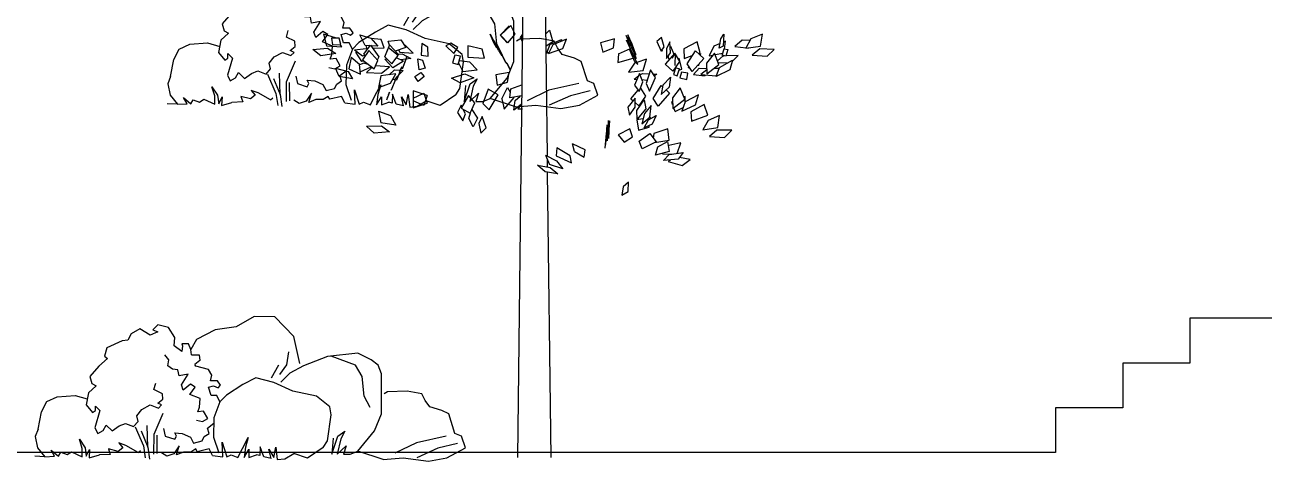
# Model space of a CAD drawing. Header units: inches. Extents: x -1482 to -895, y -39 to 122.
# Drawn here: x -1407.84 to -1402.31, y 67.02 to 68.97 of the extents above; entities that cross this region are included whole.
import ezdxf

# ---------------------------------------------------------------- set-up
doc = ezdxf.new("R2010")
doc.units = ezdxf.units.IN
doc.header["$MEASUREMENT"] = 0
doc.layers.add('A-Elevation 1', color=132, linetype='Continuous')
doc.layers.add('A-Elevation 3', color=41, linetype='Continuous')

# ---------------------------------------------------------------- blocks, each defined once
blk = doc.blocks.new('ET3')
at = {"layer": 'A-Elevation 1', "color": 41}
for p, q in [((0.066, 2.668), (0.037, 5.187)), ((-0.146, 4.541), (-0.2, 0)), ((0.1, 0), (0.067, 2.525))]:
    blk.add_line(p, q, dxfattribs=at)
at = {"layer": 'A-Elevation 1', "color": 92}
for p, q in [((-1.918, 3.746), (-1.892, 3.644)), ((-1.81, 3.714), (-1.918, 3.746)), ((-1.595, 3.741), (-1.499, 3.712)), ((-1.549, 3.647), (-1.595, 3.741)), ((-0.442, 3.748), (-0.421, 3.708)), ((-0.407, 3.67), (-0.442, 3.748)), ((-0.351, 3.738), (-0.274, 3.822)), ((-0.291, 3.67), (-0.351, 3.738)), ((-0.257, 3.824), (-0.348, 3.737)), ((-0.348, 3.737), (-0.285, 3.67)), ((-0.285, 3.67), (-0.22, 3.746)), ((-0.274, 3.822), (-0.271, 3.811)), ((-0.22, 3.746), (-0.257, 3.824)), ((-0.155, 3.746), (-0.174, 3.719)), ((0.052, 3.75), (0.084, 3.782)), ((0.055, 3.752), (0.052, 3.759)), ((0.084, 3.782), (0.114, 3.68)), ((0.804, 3.638), (0.763, 3.736)), ((0.797, 3.683), (0.763, 3.736)), ((0.778, 3.741), (0.811, 3.646)), ((0.818, 3.66), (0.778, 3.741)), ((1.602, 3.706), (1.63, 3.746)), ((1.63, 3.746), (1.623, 3.641)), ((1.971, 3.746), (1.869, 3.706)), ((1.954, 3.641), (1.971, 3.746)), ((-2.012, 3.611), (-1.881, 3.624)), ((-1.892, 3.644), (-1.756, 3.636)), ((-1.881, 3.624), (-1.807, 3.575)), ((-1.848, 3.713), (-1.838, 3.653)), ((-1.78, 3.711), (-1.848, 3.713)), ((-1.838, 3.653), (-1.765, 3.656)), ((-1.808, 3.711), (-1.81, 3.714)), ((-1.765, 3.656), (-1.78, 3.711)), ((-1.756, 3.636), (-1.77, 3.655)), ((-1.56, 3.571), (-1.501, 3.65)), ((-1.505, 3.643), (-1.549, 3.647)), ((-1.535, 3.622), (-1.538, 3.646)), ((-1.501, 3.65), (-1.428, 3.546)), ((-1.499, 3.712), (-1.436, 3.64)), ((-1.407, 3.699), (-1.498, 3.708)), ((-1.436, 3.64), (-1.496, 3.643)), ((-1.484, 3.624), (-1.38, 3.627)), ((-1.38, 3.627), (-1.407, 3.699)), ((-1.373, 3.546), (-1.342, 3.626)), ((-1.334, 3.654), (-1.365, 3.574)), ((-1.346, 3.684), (-1.233, 3.698)), ((-1.334, 3.651), (-1.346, 3.684)), ((-1.255, 3.559), (-1.342, 3.626)), ((-1.334, 3.654), (-1.252, 3.568)), ((-1.189, 3.629), (-1.283, 3.598)), ((-1.233, 3.698), (-1.189, 3.629)), ((-1.19, 3.646), (-1.203, 3.648)), ((-1.124, 3.578), (-1.19, 3.646)), ((-1.047, 3.663), (-1.051, 3.562)), ((-0.994, 3.633), (-1.047, 3.663)), ((-0.991, 3.552), (-0.994, 3.633)), ((-0.79, 3.666), (-0.835, 3.644)), ((-0.835, 3.644), (-0.764, 3.577)), ((-0.728, 3.629), (-0.79, 3.666)), ((-0.764, 3.577), (-0.728, 3.629)), ((-0.64, 3.643), (-0.639, 3.544)), ((-0.512, 3.613), (-0.64, 3.643)), ((-0.421, 3.708), (-0.384, 3.629)), ((-0.367, 3.602), (-0.407, 3.69)), ((-0.374, 3.631), (-0.407, 3.69)), ((-0.384, 3.629), (-0.407, 3.67)), ((-0.339, 3.555), (-0.374, 3.631)), ((-0.291, 3.67), (-0.289, 3.673)), ((-0.174, 3.719), (-0.157, 3.684)), ((-0.158, 3.719), (-0.157, 3.722)), ((-0.157, 3.713), (-0.158, 3.719)), ((0.114, 3.68), (0.054, 3.642)), ((0.088, 3.655), (0.058, 3.58)), ((0.115, 3.654), (0.077, 3.576)), ((0.088, 3.655), (0.191, 3.7)), ((0.234, 3.704), (0.115, 3.654)), ((0.191, 3.7), (0.185, 3.683)), ((0.203, 3.62), (0.234, 3.704)), ((0.661, 3.707), (0.537, 3.671)), ((0.537, 3.671), (0.556, 3.588)), ((0.556, 3.588), (0.652, 3.626)), ((0.652, 3.626), (0.661, 3.707)), ((0.767, 3.695), (0.787, 3.676)), ((0.823, 3.573), (0.767, 3.695)), ((0.804, 3.638), (0.848, 3.56)), ((0.811, 3.646), (0.849, 3.566)), ((0.849, 3.566), (0.818, 3.66)), ((1.076, 3.719), (1.036, 3.682)), ((1.036, 3.682), (1.075, 3.598)), ((1.075, 3.598), (1.101, 3.636)), ((1.101, 3.636), (1.076, 3.719)), ((1.151, 3.679), (1.12, 3.617)), ((1.158, 3.582), (1.151, 3.679)), ((1.154, 3.635), (1.157, 3.641)), ((1.157, 3.641), (1.186, 3.571)), ((1.393, 3.679), (1.276, 3.617)), ((1.421, 3.582), (1.393, 3.679)), ((1.54, 3.641), (1.498, 3.556)), ((1.596, 3.664), (1.54, 3.641)), ((1.589, 3.622), (1.602, 3.706)), ((1.623, 3.641), (1.589, 3.622)), ((1.645, 3.686), (1.625, 3.677)), ((1.636, 3.615), (1.645, 3.686)), ((1.792, 3.693), (1.728, 3.638)), ((1.728, 3.638), (1.827, 3.627)), ((1.86, 3.69), (1.792, 3.693)), ((1.869, 3.706), (1.824, 3.622)), ((1.824, 3.622), (1.954, 3.641)), ((1.849, 3.626), (1.852, 3.626)), ((1.852, 3.626), (1.852, 3.626)), ((-1.941, 3.554), (-2.012, 3.611)), ((-1.807, 3.575), (-1.941, 3.554)), ((-1.671, 3.541), (-1.694, 3.441)), ((-1.598, 3.479), (-1.671, 3.541)), ((-1.643, 3.607), (-1.539, 3.621)), ((-1.643, 3.607), (-1.572, 3.556)), ((-1.632, 3.589), (-1.617, 3.588)), ((-1.578, 3.504), (-1.632, 3.589)), ((-1.516, 3.602), (-1.573, 3.519)), ((-1.573, 3.519), (-1.47, 3.439)), ((-1.572, 3.556), (-1.55, 3.56)), ((-1.547, 3.558), (-1.56, 3.571)), ((-1.539, 3.621), (-1.529, 3.613)), ((-1.535, 3.622), (-1.522, 3.622)), ((-1.437, 3.515), (-1.516, 3.602)), ((-1.47, 3.439), (-1.437, 3.515)), ((-1.428, 3.546), (-1.441, 3.517)), ((-1.374, 3.525), (-1.357, 3.53)), ((-1.303, 3.45), (-1.374, 3.525)), ((-1.373, 3.546), (-1.311, 3.485)), ((-1.363, 3.57), (-1.365, 3.574)), ((-1.311, 3.485), (-1.255, 3.559)), ((-1.209, 3.507), (-1.271, 3.539)), ((-1.252, 3.568), (-1.258, 3.56)), ((-1.255, 3.57), (-1.221, 3.574)), ((-1.254, 3.607), (-1.241, 3.589)), ((-1.241, 3.589), (-1.124, 3.578)), ((-1.145, 3.531), (-1.233, 3.519)), ((-1.221, 3.574), (-1.145, 3.531)), ((-1.189, 3.524), (-1.221, 3.438)), ((-1.21, 3.465), (-1.178, 3.545)), ((-1.178, 3.545), (-1.189, 3.524)), ((-1.07, 3.431), (-1.082, 3.529)), ((-1.082, 3.529), (-1.039, 3.516)), ((-1.051, 3.562), (-0.991, 3.552)), ((-1.039, 3.516), (-1.016, 3.447)), ((-0.755, 3.56), (-0.775, 3.493)), ((-0.705, 3.553), (-0.755, 3.56)), ((-0.724, 3.48), (-0.705, 3.553)), ((-0.639, 3.544), (-0.49, 3.534)), ((-0.49, 3.534), (-0.512, 3.613)), ((-0.367, 3.602), (-0.339, 3.555)), ((-0.356, 3.603), (-0.311, 3.507)), ((-0.334, 3.565), (-0.356, 3.603)), ((-0.297, 3.488), (-0.334, 3.565)), ((0.058, 3.58), (0.083, 3.588)), ((0.077, 3.576), (0.203, 3.62)), ((0.696, 3.573), (0.69, 3.495)), ((0.69, 3.495), (0.826, 3.534)), ((0.696, 3.573), (0.801, 3.62)), ((0.794, 3.614), (0.821, 3.574)), ((0.84, 3.502), (0.794, 3.614)), ((0.852, 3.533), (0.823, 3.573)), ((0.825, 3.6), (0.852, 3.533)), ((0.866, 3.478), (0.826, 3.567)), ((0.828, 3.596), (0.828, 3.592)), ((0.848, 3.56), (0.832, 3.597)), ((0.837, 3.542), (0.834, 3.556)), ((0.944, 3.525), (0.857, 3.496)), ((0.916, 3.425), (0.944, 3.525)), ((1.087, 3.596), (1.079, 3.606)), ((1.087, 3.596), (1.083, 3.61)), ((1.194, 3.58), (1.109, 3.482)), ((1.12, 3.617), (1.12, 3.533)), ((1.12, 3.533), (1.158, 3.582)), ((1.144, 3.523), (1.135, 3.553)), ((1.171, 3.534), (1.198, 3.575)), ((1.197, 3.573), (1.194, 3.58)), ((1.198, 3.575), (1.194, 3.469)), ((1.197, 3.571), (1.237, 3.505)), ((1.234, 3.536), (1.225, 3.525)), ((1.257, 3.437), (1.234, 3.536)), ((1.276, 3.617), (1.279, 3.533)), ((1.279, 3.533), (1.35, 3.558)), ((1.305, 3.485), (1.378, 3.6)), ((1.452, 3.532), (1.35, 3.416)), ((1.378, 3.6), (1.452, 3.532)), ((1.404, 3.576), (1.421, 3.582)), ((1.41, 3.568), (1.423, 3.575)), ((1.423, 3.575), (1.419, 3.56)), ((1.548, 3.578), (1.477, 3.49)), ((1.498, 3.556), (1.535, 3.562)), ((1.586, 3.479), (1.548, 3.578)), ((1.552, 3.566), (1.619, 3.578)), ((1.623, 3.556), (1.572, 3.512)), ((1.591, 3.453), (1.707, 3.517)), ((1.614, 3.562), (1.631, 3.617)), ((1.648, 3.551), (1.614, 3.562)), ((1.623, 3.556), (1.63, 3.556)), ((1.631, 3.617), (1.665, 3.612)), ((1.665, 3.612), (1.648, 3.551)), ((1.755, 3.558), (1.65, 3.556)), ((1.707, 3.517), (1.682, 3.43)), ((1.702, 3.504), (1.755, 3.558)), ((1.948, 3.617), (1.881, 3.562)), ((1.881, 3.562), (2.013, 3.551)), ((2.076, 3.612), (1.948, 3.617)), ((2.013, 3.551), (2.076, 3.612)), ((-1.779, 3.373), (-1.811, 3.446)), ((-1.811, 3.446), (-1.7, 3.418)), ((-1.7, 3.418), (-1.661, 3.352)), ((-1.694, 3.441), (-1.589, 3.392)), ((-1.561, 3.49), (-1.598, 3.476)), ((-1.589, 3.392), (-1.598, 3.479)), ((-1.592, 3.415), (-1.495, 3.457)), ((-1.56, 3.508), (-1.578, 3.504)), ((-1.521, 3.478), (-1.561, 3.49)), ((-1.488, 3.452), (-1.536, 3.408)), ((-1.536, 3.408), (-1.403, 3.403)), ((-1.334, 3.458), (-1.458, 3.468)), ((-1.403, 3.403), (-1.334, 3.458)), ((-1.335, 3.388), (-1.289, 3.432)), ((-1.209, 3.507), (-1.303, 3.45)), ((-1.289, 3.432), (-1.238, 3.427)), ((-1.224, 3.457), (-1.272, 3.34)), ((-1.213, 3.425), (-1.254, 3.383)), ((-1.243, 3.416), (-1.224, 3.457)), ((-1.238, 3.427), (-1.237, 3.427)), ((-1.237, 3.427), (-1.213, 3.425)), ((-1.108, 3.372), (-1.056, 3.409)), ((-1.016, 3.447), (-1.07, 3.431)), ((-1.056, 3.409), (-1.026, 3.373)), ((-0.775, 3.493), (-0.724, 3.48)), ((-0.721, 3.493), (-0.682, 3.416)), ((-0.622, 3.5), (-0.716, 3.51)), ((-0.682, 3.416), (-0.555, 3.432)), ((-0.555, 3.432), (-0.622, 3.5)), ((-0.274, 3.407), (-0.39, 3.386)), ((-0.311, 3.507), (-0.297, 3.488)), ((-0.291, 3.489), (-0.294, 3.487)), ((-0.294, 3.487), (-0.265, 3.43)), ((-0.265, 3.438), (-0.291, 3.489)), ((-0.288, 3.322), (-0.274, 3.407)), ((-0.265, 3.43), (-0.265, 3.438)), ((0.837, 3.489), (0.784, 3.412)), ((0.784, 3.412), (0.916, 3.425)), ((0.848, 3.493), (0.837, 3.489)), ((0.84, 3.502), (0.866, 3.478)), ((0.979, 3.43), (0.94, 3.311)), ((1.025, 3.365), (0.979, 3.43)), ((1.178, 3.421), (1.109, 3.482)), ((1.237, 3.505), (1.178, 3.421)), ((1.2, 3.445), (1.183, 3.391)), ((1.236, 3.441), (1.2, 3.445)), ((1.205, 3.458), (1.205, 3.444)), ((1.217, 3.379), (1.236, 3.441)), ((1.231, 3.429), (1.257, 3.437)), ((1.253, 3.41), (1.24, 3.361)), ((1.31, 3.403), (1.253, 3.41)), ((1.35, 3.416), (1.305, 3.485)), ((1.317, 3.463), (1.314, 3.452)), ((1.314, 3.452), (1.324, 3.453)), ((1.361, 3.391), (1.41, 3.445)), ((1.409, 3.469), (1.393, 3.466)), ((1.409, 3.469), (1.41, 3.485)), ((1.41, 3.445), (1.478, 3.442)), ((1.478, 3.432), (1.426, 3.391)), ((1.477, 3.49), (1.48, 3.396)), ((1.48, 3.396), (1.586, 3.479)), ((1.586, 3.442), (1.54, 3.443)), ((1.56, 3.371), (1.591, 3.453)), ((1.682, 3.43), (1.56, 3.371)), ((1.579, 3.497), (1.664, 3.493)), ((-1.661, 3.352), (-1.779, 3.373)), ((-1.411, 3.379), (-1.43, 3.274)), ((-1.43, 3.274), (-1.323, 3.314)), ((-1.277, 3.396), (-1.411, 3.379)), ((-1.323, 3.314), (-1.277, 3.396)), ((-1.28, 3.345), (-1.317, 3.252)), ((-1.291, 3.343), (-1.306, 3.345)), ((-1.258, 3.378), (-1.291, 3.343)), ((-1.28, 3.345), (-1.289, 3.323)), ((-1.272, 3.34), (-1.261, 3.363)), ((-1.079, 3.328), (-1.108, 3.372)), ((-1.026, 3.373), (-1.079, 3.328)), ((-0.784, 3.359), (-0.665, 3.396)), ((-0.707, 3.317), (-0.784, 3.359)), ((-0.586, 3.362), (-0.707, 3.317)), ((-0.665, 3.396), (-0.586, 3.362)), ((-0.39, 3.386), (-0.378, 3.295)), ((-0.378, 3.295), (-0.288, 3.322)), ((-0.259, 3.264), (-0.161, 3.299)), ((0.834, 3.35), (0.872, 3.377)), ((0.834, 3.35), (0.86, 3.347)), ((0.883, 3.398), (0.837, 3.296)), ((0.837, 3.296), (0.88, 3.239)), ((0.88, 3.239), (0.911, 3.326)), ((0.911, 3.326), (0.883, 3.398)), ((0.886, 3.386), (0.908, 3.4)), ((0.948, 3.337), (0.903, 3.342)), ((0.908, 3.4), (0.967, 3.396)), ((0.94, 3.311), (0.97, 3.244)), ((0.97, 3.244), (1.025, 3.365)), ((1.004, 3.394), (1.035, 3.393)), ((1.035, 3.393), (1.016, 3.378)), ((1.09, 3.297), (1.075, 3.212)), ((1.09, 3.297), (1.157, 3.366)), ((1.157, 3.366), (1.144, 3.278)), ((1.183, 3.391), (1.217, 3.379)), ((1.24, 3.361), (1.3, 3.347)), ((1.3, 3.347), (1.31, 3.403)), ((1.361, 3.391), (1.458, 3.379)), ((1.426, 3.391), (1.557, 3.379)), ((1.463, 3.387), (1.458, 3.379)), ((1.557, 3.379), (1.566, 3.387)), ((-1.334, 3.233), (-1.36, 3.162)), ((-1.351, 3.193), (-1.36, 3.162)), ((-1.342, 3.21), (-1.334, 3.233)), ((-1.317, 3.252), (-1.317, 3.254)), ((-1.124, 3.245), (-1.124, 3.095)), ((-1, 3.203), (-1.124, 3.245)), ((-1.124, 3.181), (-1.03, 3.225)), ((-1.03, 3.225), (-1, 3.137)), ((-1, 3.203), (-1.03, 3.115)), ((-0.634, 3.203), (-0.697, 3.091)), ((-0.577, 3.14), (-0.634, 3.203)), ((-0.458, 3.261), (-0.506, 3.133)), ((-0.371, 3.21), (-0.458, 3.261)), ((-0.449, 3.077), (-0.371, 3.21)), ((-0.337, 3.174), (-0.286, 3.274)), ((-0.317, 3.084), (-0.229, 3.186)), ((-0.286, 3.274), (-0.263, 3.235)), ((-0.268, 3.183), (-0.259, 3.264)), ((-0.163, 3.202), (-0.268, 3.183)), ((-0.229, 3.186), (-0.232, 3.189)), ((-0.218, 3.161), (-0.174, 3.199)), ((0.806, 3.175), (0.871, 3.25)), ((0.934, 3.198), (0.876, 3.114)), ((0.891, 3.269), (0.934, 3.198)), ((1.002, 3.179), (1.075, 3.293)), ((1.149, 3.225), (1.047, 3.109)), ((1.075, 3.293), (1.087, 3.281)), ((1.075, 3.212), (1.144, 3.278)), ((1.149, 3.225), (1.118, 3.253)), ((1.243, 3.271), (1.174, 3.183)), ((1.283, 3.173), (1.243, 3.271)), ((1.288, 3.194), (1.276, 3.189)), ((1.404, 3.21), (1.288, 3.147)), ((1.288, 3.147), (1.288, 3.194)), ((1.379, 3.123), (1.404, 3.21)), ((-1.03, 3.115), (-1.124, 3.158)), ((-1.124, 3.095), (-1, 3.137)), ((-0.697, 3.118), (-0.731, 3.053)), ((-0.691, 3.103), (-0.697, 3.118)), ((-0.697, 3.091), (-0.617, 3.047)), ((-0.66, 3.041), (-0.68, 3.08)), ((-0.617, 3.047), (-0.577, 3.14)), ((-0.603, 3.081), (-0.552, 3.005)), ((-0.506, 3.133), (-0.449, 3.077)), ((-0.337, 3.174), (-0.317, 3.084)), ((-0.232, 3.075), (-0.218, 3.161)), ((-0.167, 3.125), (-0.232, 3.075)), ((-0.163, 3.131), (-0.195, 3.086)), ((-0.195, 3.086), (-0.163, 3.085)), ((-0.163, 3.085), (-0.16, 3.085)), ((-0.16, 3.085), (-0.155, 3.085)), ((0.845, 3.18), (0.778, 3.102)), ((0.778, 3.102), (0.794, 3.03)), ((0.794, 3.03), (0.843, 3.1)), ((0.806, 3.175), (0.825, 3.157)), ((0.843, 3.1), (0.845, 3.18)), ((0.876, 3.114), (0.843, 3.142)), ((0.859, 3.071), (0.922, 3.167)), ((0.937, 3.087), (0.86, 2.996)), ((0.922, 3.167), (0.937, 3.087)), ((0.984, 3.116), (0.927, 3.045)), ((0.973, 3.013), (0.984, 3.116)), ((1.047, 3.109), (1.002, 3.179)), ((1.168, 3.148), (1.174, 3.151)), ((1.175, 3.125), (1.168, 3.148)), ((1.174, 3.183), (1.177, 3.089)), ((1.177, 3.089), (1.283, 3.173)), ((1.198, 3.062), (1.185, 3.096)), ((1.198, 3.062), (1.268, 3.098)), ((1.288, 3.147), (1.257, 3.065)), ((1.257, 3.065), (1.379, 3.123)), ((1.456, 3.126), (1.338, 3.059)), ((1.487, 3.03), (1.456, 3.126)), ((-1.43, 3.066), (-1.323, 3.026)), ((-1.43, 3.066), (-1.411, 2.961)), ((-1.323, 3.026), (-1.277, 2.942)), ((-0.731, 3.053), (-0.682, 2.98)), ((-0.682, 2.98), (-0.66, 3.041)), ((-0.629, 3.001), (-0.615, 3.052)), ((-0.592, 2.927), (-0.629, 3.001)), ((-0.552, 3.005), (-0.592, 2.927)), ((-0.513, 3.018), (-0.541, 2.957)), ((-0.476, 2.918), (-0.513, 3.018)), ((0.608, 2.984), (0.597, 2.803)), ((0.605, 2.907), (0.608, 2.984)), ((0.607, 2.824), (0.618, 2.98)), ((0.86, 2.996), (0.859, 3.071)), ((0.913, 2.998), (0.859, 2.989)), ((0.859, 2.989), (0.874, 2.897)), ((0.927, 3.045), (0.902, 2.954)), ((0.902, 2.954), (0.973, 3.013)), ((0.923, 2.918), (0.961, 2.99)), ((0.961, 2.99), (1.03, 3.028)), ((0.979, 3.009), (0.965, 3.007)), ((0.978, 2.999), (0.979, 3.009)), ((1.03, 3.028), (0.995, 2.95)), ((1.338, 3.059), (1.344, 2.977)), ((1.344, 2.977), (1.487, 3.03)), ((1.489, 2.983), (1.444, 2.899)), ((1.592, 3.027), (1.489, 2.983)), ((1.577, 2.921), (1.592, 3.027)), ((-1.536, 2.932), (-1.403, 2.936)), ((-1.47, 2.87), (-1.536, 2.932)), ((-1.334, 2.882), (-1.47, 2.87)), ((-1.277, 2.942), (-1.411, 2.961)), ((-1.403, 2.936), (-1.334, 2.882)), ((-0.541, 2.957), (-0.524, 2.872)), ((-0.524, 2.872), (-0.476, 2.918)), ((0.587, 2.869), (0.576, 2.739)), ((0.585, 2.771), (0.597, 2.946)), ((0.597, 2.803), (0.601, 2.876)), ((0.61, 2.891), (0.607, 2.824)), ((0.795, 2.909), (0.692, 2.856)), ((0.692, 2.856), (0.746, 2.79)), ((0.82, 2.839), (0.795, 2.909)), ((0.874, 2.897), (0.967, 2.925)), ((0.879, 2.799), (0.974, 2.868)), ((0.995, 2.95), (0.923, 2.918)), ((0.967, 2.925), (0.968, 2.938)), ((0.974, 2.868), (1.03, 2.794)), ((1.008, 2.867), (1.004, 2.828)), ((1.132, 2.91), (1.008, 2.867)), ((1.144, 2.81), (1.132, 2.91)), ((1.444, 2.899), (1.577, 2.921)), ((1.568, 2.898), (1.501, 2.84)), ((1.699, 2.898), (1.568, 2.898)), ((1.636, 2.833), (1.699, 2.898)), ((0.401, 2.722), (0.288, 2.775)), ((0.305, 2.709), (0.288, 2.775)), ((0.746, 2.79), (0.82, 2.839)), ((0.906, 2.732), (0.879, 2.799)), ((1.03, 2.794), (0.906, 2.732)), ((1.016, 2.787), (1.144, 2.81)), ((1.025, 2.675), (1.044, 2.749)), ((1.044, 2.749), (1.13, 2.797)), ((1.13, 2.797), (1.146, 2.709)), ((1.143, 2.763), (1.137, 2.756)), ((1.248, 2.786), (1.143, 2.763)), ((1.217, 2.692), (1.248, 2.786)), ((1.501, 2.84), (1.636, 2.833)), ((0.049, 2.677), (0.148, 2.627)), ((0.049, 2.677), (0.084, 2.593)), ((0.151, 2.741), (0.145, 2.671)), ((0.145, 2.671), (0.279, 2.607)), ((0.267, 2.671), (0.151, 2.741)), ((0.279, 2.607), (0.267, 2.671)), ((0.305, 2.709), (0.393, 2.659)), ((0.393, 2.659), (0.401, 2.722)), ((1.146, 2.709), (1.025, 2.675)), ((1.09, 2.693), (1.087, 2.688)), ((1.087, 2.688), (1.169, 2.686)), ((1.144, 2.683), (1.095, 2.628)), ((1.226, 2.64), (1.095, 2.628)), ((1.144, 2.683), (1.27, 2.7)), ((1.27, 2.7), (1.226, 2.64)), ((1.331, 2.637), (1.237, 2.656)), ((1.26, 2.586), (1.331, 2.637)), ((-0.022, 2.588), (0.091, 2.567)), ((0.047, 2.529), (-0.022, 2.588)), ((0.16, 2.512), (0.047, 2.529)), ((0.067, 2.57), (0.066, 2.634)), ((0.202, 2.555), (0.084, 2.593)), ((0.091, 2.567), (0.16, 2.512)), ((0.148, 2.627), (0.202, 2.555)), ((1.158, 2.633), (1.135, 2.62)), ((1.135, 2.62), (1.26, 2.586)), ((0.067, 2.525), (0.064, 2.525)), ((0.786, 2.436), (0.736, 2.396)), ((0.781, 2.356), (0.786, 2.436)), ((0.736, 2.396), (0.727, 2.322)), ((0.727, 2.322), (0.781, 2.356))]:
    blk.add_line(p, q, dxfattribs=at)
blk = doc.blocks.new('ET10')
at = {"layer": 'A-Elevation 3'}
for p, q in [((1.215, 5.049), (0.572, 4.674)), ((1.953, 5.033), (1.215, 5.049)), ((2.631, 4.334), (1.953, 5.033)), ((-0.178, 4.567), (-0.847, 4.219)), ((0.572, 4.674), (-0.178, 4.567)), ((2.848, 3.362), (2.631, 4.334)), ((2.382, 3.32), (2.448, 3.787)), ((3.833, 3.612), (2.969, 3.283)), ((4.914, 3.733), (3.833, 3.612)), ((4.837, 3.307), (3.958, 3.626)), ((5.395, 3.492), (4.914, 3.733)), ((1.831, 2.852), (2.098, 3.32)), ((2.131, 2.969), (2.382, 3.32)), ((2.969, 3.283), (2.482, 3.019)), ((5.073, 2.905), (4.837, 3.307)), ((5.641, 3.307), (5.395, 3.492)), ((5.759, 3), (5.641, 3.307)), ((1.268, 2.853), (0.813, 2.612)), ((1.911, 2.692), (1.268, 2.853)), ((2.591, 2.385), (1.911, 2.692)), ((2.482, 3.019), (2.165, 2.702)), ((5.144, 2.196), (5.073, 2.905)), ((5.756, 1.566), (5.759, 3)), ((-5.823, 2.18), (-5.183, 2.229)), ((-5.183, 2.229), (-4.75, 2.103)), ((0.224, 2.237), (-0.009, 2.001)), ((0.813, 2.612), (0.224, 2.237)), ((3.442, 2.196), (2.591, 2.385)), ((5.972, 2.361), (5.854, 2.29)), ((6.681, 2.385), (5.972, 2.361)), ((7.198, 2.288), (6.681, 2.385)), ((7.318, 2.048), (7.198, 2.288)), ((-6.39, 1.638), (-6.193, 2.007)), ((-6.193, 2.007), (-5.823, 2.18)), ((-0.009, 2.001), (-0.225, 1.427)), ((3.915, 1.818), (3.442, 2.196)), ((3.962, 1.534), (3.915, 1.818)), ((5.357, 1.794), (5.144, 2.196)), ((7.485, 1.818), (7.318, 2.048)), ((7.919, 1.687), (7.485, 1.818)), ((-6.504, 1.026), (-6.39, 1.638)), ((-0.225, 1.427), (-0.244, 0.737)), ((5.515, 0.965), (5.756, 1.566)), ((8.16, 1.566), (7.919, 1.687)), ((8.383, 0.872), (8.16, 1.566)), ((-6.504, 1.026), (-6.605, 0.763)), ((4.914, 0.242), (5.515, 0.965)), ((-6.605, 0.763), (-6.525, 0.359)), ((-0.244, 0.737), (-0.052, 0.181)), ((3.679, 0.375), (3.833, 0.604)), ((7.012, 0.541), (6.232, 0.163)), ((8.076, 0.777), (7.012, 0.541)), ((8.478, 0.517), (7.778, 0.342)), ((8.62, 0.777), (8.383, 0.872)), ((8.761, 0.363), (8.62, 0.777)), ((-6.525, 0.359), (-6.262, 0.036)), ((7.778, 0.342), (7.018, 0.002))]:
    blk.add_line(p, q, dxfattribs=at)
at = {"layer": 'A-Elevation 3', "color": 92}
for p, q in [((-3.184, 4.428), (-3.298, 4.201)), ((-2.867, 4.61), (-3.184, 4.428)), ((-2.504, 4.383), (-2.867, 4.61)), ((-2.232, 4.496), (-2.504, 4.383)), ((-2.232, 4.746), (-2.413, 4.564)), ((-2.413, 4.564), (-2.232, 4.496)), ((-1.846, 4.655), (-2.232, 4.746)), ((-1.619, 4.292), (-1.846, 4.655)), ((-3.502, 4.179), (-4.046, 3.929)), ((-3.298, 4.201), (-3.502, 4.179)), ((-1.642, 3.997), (-1.619, 4.292)), ((-1.37, 3.793), (-1.642, 3.997)), ((-1.372, 4.064), (-1.347, 3.997)), ((-1.13, 4.064), (-1.372, 4.064)), ((-1.347, 3.997), (-1.37, 3.793)), ((-1.045, 3.87), (-1.13, 4.064)), ((-0.847, 4.219), (-1.045, 3.87)), ((-4.024, 3.544), (-4.341, 3.271)), ((-4.046, 3.929), (-4.137, 3.634)), ((-4.137, 3.634), (-4.024, 3.544)), ((-1.832, 3.503), (-1.982, 3.674)), ((-1.022, 3.675), (-1.045, 3.87)), ((-1.022, 3.675), (-0.752, 3.675)), ((-0.752, 3.675), (-0.727, 3.469)), ((-4.341, 3.271), (-4.659, 2.908)), ((-1.875, 3.289), (-1.832, 3.503)), ((-1.704, 3.161), (-1.875, 3.289)), ((-1.511, 3.14), (-1.704, 3.161)), ((-1.468, 2.926), (-1.511, 3.14)), ((-0.727, 3.469), (-0.91, 3.33)), ((-0.871, 3.271), (-0.91, 3.33)), ((-0.417, 3.158), (-0.871, 3.271)), ((-0.304, 2.954), (-0.417, 3.158)), ((-4.659, 2.908), (-4.591, 2.659)), ((-4.591, 2.659), (-4.432, 2.568)), ((-2.366, 2.434), (-2.302, 2.669)), ((-1.148, 2.99), (-1.468, 2.926)), ((-1.383, 2.605), (-1.148, 2.99)), ((-0.349, 2.75), (-0.304, 2.954)), ((-0.1, 2.75), (-0.349, 2.75)), ((0.014, 2.591), (-0.1, 2.75)), ((-4.704, 2.319), (-4.795, 1.888)), ((-4.432, 2.568), (-4.704, 2.319)), ((-2.067, 2.284), (-2.366, 2.434)), ((-2.05, 2.092), (-2.067, 2.284)), ((-1.319, 2.413), (-1.383, 2.605)), ((-1.062, 2.627), (-1.319, 2.413)), ((-1.083, 2.263), (-0.891, 2.52)), ((-0.72, 2.113), (-1.083, 2.263)), ((-0.891, 2.52), (-1.062, 2.627)), ((-0.417, 2.523), (-0.236, 2.568)), ((-0.326, 2.228), (-0.417, 2.523)), ((-0.122, 2.228), (-0.326, 2.228)), ((-0.236, 2.568), (-0.077, 2.5)), ((-0.009, 2.001), (-0.122, 2.228)), ((-0.077, 2.5), (0.014, 2.591)), ((-4.795, 1.888), (-4.568, 1.615)), ((-4.455, 1.842), (-4.296, 1.684)), ((-4.455, 1.684), (-4.455, 1.842)), ((-2.799, 1.729), (-2.504, 1.888)), ((-2.504, 1.888), (-2.209, 1.774)), ((-2.232, 1.956), (-2.05, 2.092)), ((-2.096, 1.888), (-2.232, 1.956)), ((-2.209, 1.774), (-2.096, 1.888)), ((-0.805, 1.643), (-0.741, 1.814)), ((-0.741, 1.814), (-0.72, 2.113)), ((-4.568, 1.615), (-4.455, 1.684)), ((-4.296, 1.684), (-4.477, 1.071)), ((-2.98, 1.502), (-2.799, 1.729)), ((-2.935, 1.298), (-2.98, 1.502)), ((-2.36, 0.842), (-2.042, 1.59)), ((-0.848, 1.344), (-0.634, 1.301)), ((-0.592, 1.664), (-0.805, 1.643)), ((-0.634, 1.301), (-0.442, 1.408)), ((-0.442, 1.408), (-0.592, 1.664)), ((3.833, 0.604), (3.962, 1.534)), ((-4.477, 1.071), (-4.377, 0.873)), ((-4.377, 0.873), (-4.184, 0.98)), ((-4.184, 0.98), (-4.077, 1.172)), ((-4.077, 1.172), (-3.863, 0.959)), ((-3.863, 0.959), (-3.615, 1.139)), ((-3.615, 1.139), (-3.389, 1.23)), ((-3.389, 1.23), (-3.094, 1.116)), ((-3.094, 1.116), (-2.935, 1.298)), ((-3.04, 1.109), (-2.74, 0.424)), ((-2.826, 0.959), (-2.591, 0.382)), ((-2.591, 0.382), (-2.612, 1.151)), ((-2.026, 1.044), (-1.969, 0.776)), ((-1.624, 0.891), (-1.355, 0.871)), ((-1.566, 0.776), (-1.624, 0.891)), ((-0.455, 1.063), (-0.23, 1.235)), ((-0.397, 0.871), (-0.455, 1.063)), ((4.201, 0.77), (4.45, 0.948)), ((4.45, 0.948), (4.302, 0.677)), ((-5.029, 0.662), (-4.827, 0.359)), ((-4.928, 0.339), (-5.029, 0.662)), ((-3.628, 0.531), (-3.478, 0.36)), ((-3.372, 0.445), (-3.628, 0.531)), ((-2.933, 0.189), (-3.372, 0.445)), ((-2.37, 0.134), (-2.36, 0.842)), ((-2.247, 0.155), (-2.257, 0.811)), ((-1.969, 0.776), (-1.624, 0.661)), ((-1.624, 0.661), (-1.566, 0.776)), ((-1.355, 0.871), (-1.068, 0.737)), ((-1.068, 0.737), (-0.953, 0.526)), ((-0.953, 0.526), (-0.646, 0.603)), ((-0.646, 0.603), (-0.57, 0.756)), ((-0.57, 0.756), (-0.397, 0.871)), ((0.065, 0.554), (0.237, 0.036)), ((0.09, 0.036), (0.065, 0.554)), ((0.791, 0.335), (1.001, 0.726)), ((1.001, 0.726), (0.903, 0.381)), ((3.982, 0.135), (4.201, 0.77)), ((4.031, 0.701), (3.982, 0.135)), ((4.302, 0.677), (4.179, 0.135)), ((-6.262, 0.036), (-6.626, 0.056)), ((-6.262, 0.036), (-5.918, 0.056)), ((-6.039, 0.278), (-5.777, 0.056)), ((-5.918, 0.056), (-6.039, 0.278)), ((-5.777, 0.056), (-5.696, 0.197)), ((-5.696, 0.197), (-5.473, 0.116)), ((-5.473, 0.116), (-5.312, 0.217)), ((-5.312, 0.217), (-4.928, 0.036)), ((-4.928, 0.036), (-4.928, 0.339)), ((-4.827, 0.359), (-4.786, 0.056)), ((-4.786, 0.056), (-4.665, 0.298)), ((-4.665, 0.298), (-4.685, -0.005)), ((-4.685, -0.005), (-4.312, 0.103)), ((-3.927, 0.125), (-4.312, 0.103)), ((-3.992, 0.317), (-3.927, 0.125)), ((-3.649, 0.232), (-3.992, 0.317)), ((-3.478, 0.36), (-3.649, 0.232)), ((-2.933, 0.189), (-2.849, 0.263)), ((-2.74, 0.424), (-2.676, -0.003)), ((-2.591, 0.382), (-2.526, -0.046)), ((-1.911, 0.066), (-2.103, 0.181)), ((-1.662, 0.143), (-1.911, 0.066)), ((-1.47, 0.431), (-1.662, 0.143)), ((-1.566, 0.105), (-1.47, 0.431)), ((-1.317, 0.201), (-1.566, 0.105)), ((-1.049, 0.201), (-1.317, 0.201)), ((-0.876, 0.316), (-1.049, 0.201)), ((-0.819, 0.22), (-0.876, 0.316)), ((-0.397, 0.316), (-0.819, 0.22)), ((-0.28, 0.085), (-0.397, 0.316)), ((-0.28, 0.085), (0.09, 0.036)), ((0.237, 0.036), (0.385, 0.11)), ((0.385, 0.11), (0.632, 0.012)), ((0.632, 0.012), (0.791, 0.335)), ((0.903, 0.381), (0.853, 0.012)), ((0.853, 0.012), (1.026, 0.307)), ((1.026, 0.307), (1.026, 0.012)), ((1.026, 0.012), (1.297, 0.11)), ((1.416, 0.079), (1.297, 0.11)), ((1.423, 0.392), (1.416, 0.079)), ((1.555, 0.042), (1.423, 0.392)), ((1.814, -0.025), (1.555, 0.042)), ((1.814, -0.025), (1.74, 0.307)), ((1.74, 0.307), (1.913, 0.012)), ((1.913, 0.012), (1.987, 0.381)), ((1.987, 0.381), (2.036, -0.062)), ((2.309, -0.034), (2.627, 0.159)), ((3.12, -0.013), (2.627, 0.159)), ((3.679, 0.375), (3.12, -0.013)), ((4.179, 0.135), (4.5, 0.43)), ((4.5, 0.43), (4.401, 0.135)), ((4.401, 0.135), (4.647, 0.135)), ((4.647, 0.135), (4.914, 0.242)), ((5.816, -0.058), (4.914, 0.242)), ((5.816, -0.058), (6.537, 0.002)), ((6.537, 0.002), (7.439, -0.119)), ((7.439, -0.119), (8.1, 0.002)), ((8.1, 0.002), (8.761, 0.363)), ((2.036, -0.062), (2.309, -0.034))]:
    blk.add_line(p, q, dxfattribs=at)

msp = doc.modelspace()

# ---------------------------------------------------------------- linework, layer by layer
at = {"ltscale": 0.3}
for p, q in [((-1394.4286, 67.6572), (-1402.6388, 67.6572)), ((-1402.6388, 67.6572), (-1402.6388, 67.4572)), ((-1402.6388, 67.4572), (-1402.9388, 67.4572)), ((-1402.9388, 67.4572), (-1402.9388, 67.2572)), ((-1402.9388, 67.2572), (-1403.2388, 67.2572)), ((-1403.2388, 67.2572), (-1403.2388, 67.0582)), ((-1403.2388, 67.0582), (-1414.5772, 67.0582))]:
    msp.add_line(p, q, dxfattribs=at)

# ---------------------------------------------------------------- block references
at = {"layer": 'A-Elevation 1'}
for name, p, xscale, yscale, zscale in [('ET3', (-1405.5412, 67.0355), 0.5040000000008149, 0.5040000000008149, 0.5040000000008149), ('ET10', (-1406.3773, 68.6068), 0.125, 0.125, 0.125), ('ET10', (-1406.9687, 67.0341), 0.125, 0.125, 0.125)]:
    msp.add_blockref(name, p, dxfattribs=dict(at, xscale=xscale, yscale=yscale, zscale=zscale))

doc.saveas('drawing.dxf')
